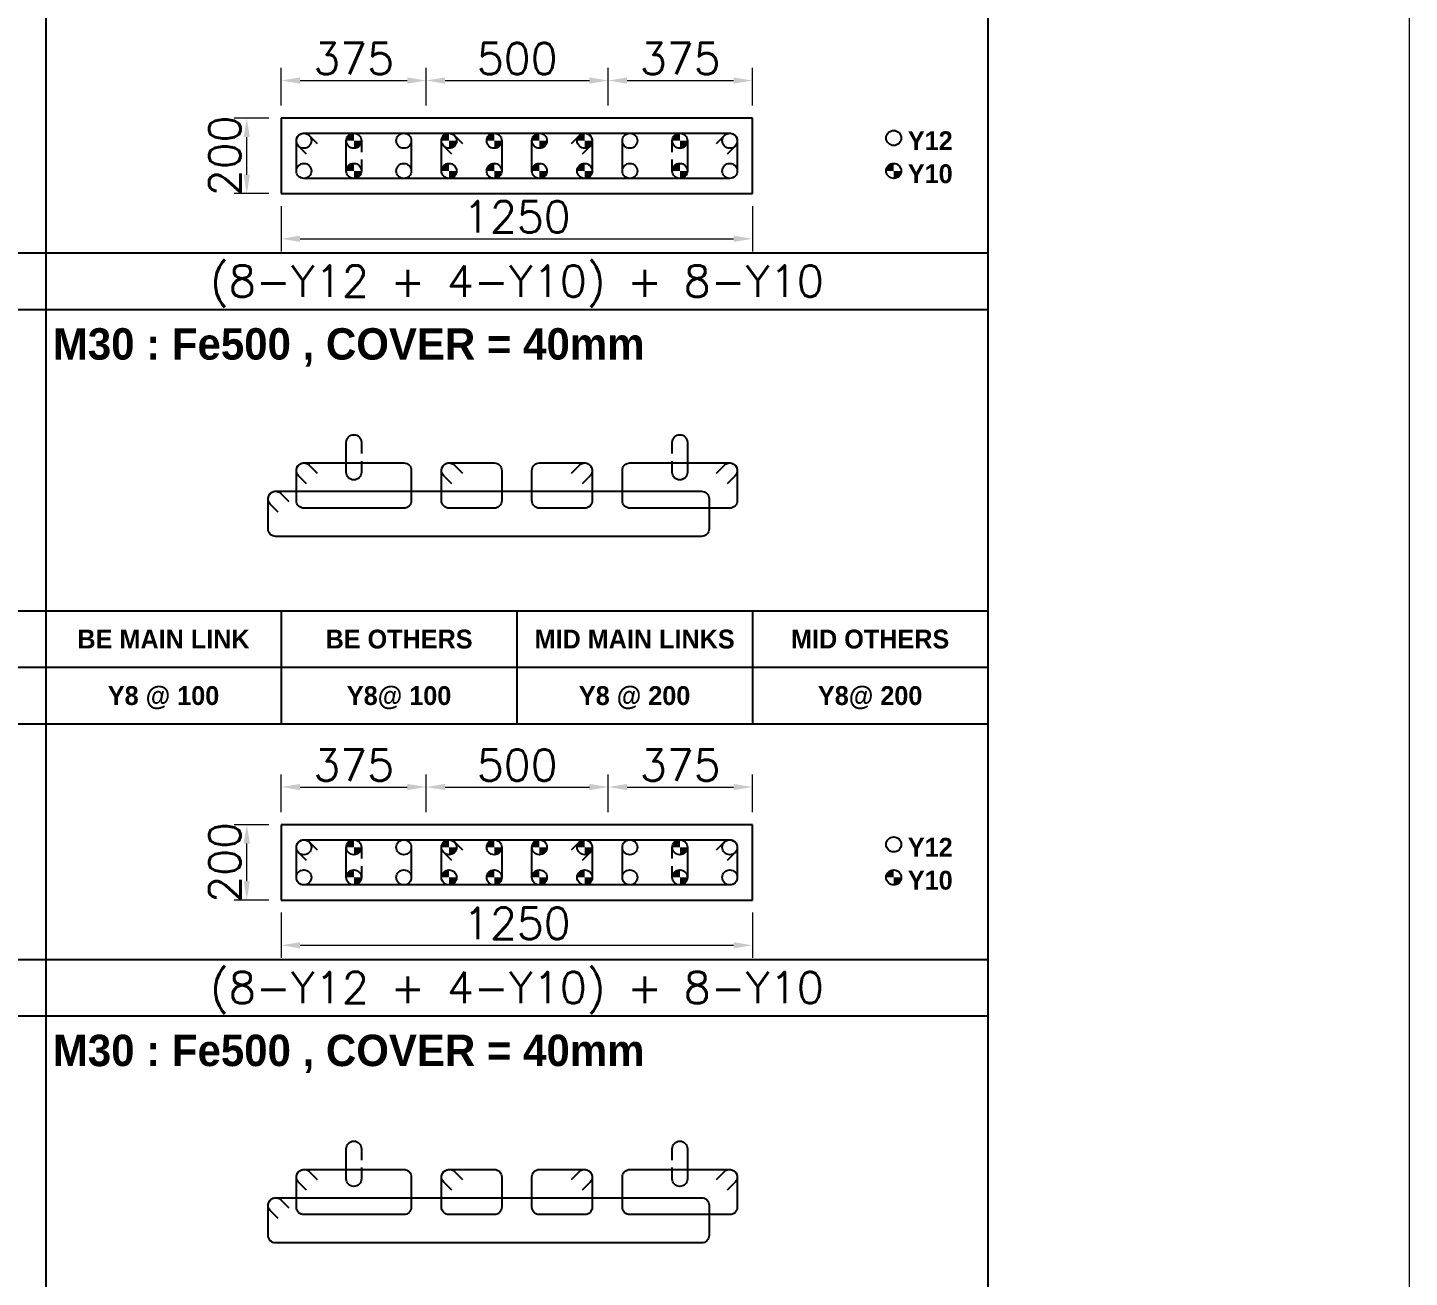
# Model space of a CAD drawing. Header units: millimetres. Extents: x -28707963 to -28231469, y 696001 to 896471.
# Drawn here: x -28253180 to -28242181, y 816339 to 826289 of the extents above; entities that cross this region are included whole.
import ezdxf
from ezdxf.enums import TextEntityAlignment as Align

# ---------------------------------------------------------------- set-up
doc = ezdxf.new("R2010")
doc.units = ezdxf.units.MM
doc.header["$MEASUREMENT"] = 0
doc.header["$PDMODE"] = 34
doc.header["$PDSIZE"] = -8
doc.layers.get('0').update_dxf_attribs({"lineweight": 5})
for name, color, linetype in [('09 COL TEXT-SCH', 2, 'Continuous'), ('14 REINF', 6, 'Continuous'), ('22 TABLE FRAME', 5, 'Continuous'), ('23 STIRRUPS', 5, 'Continuous'), ('TEXT', 4, 'Continuous')]:
    doc.layers.add(name, color=color, linetype=linetype)
doc.layers.add('19 COLUMN', color=1, linetype='Continuous', lineweight=25)
doc.styles.add('adani bold', font='')
doc.styles.add('ROMANS', font='simplex.shx')
doc.styles.get('adani bold').set_extended_font_data('Adani Bold', bold=True)
doc.dimstyles.new('D 50', dxfattribs={"dimscale": 100, "dimtxt": 3, "dimasz": 1.5, "dimexe": 1, "dimexo": 1, "dimgap": 0.5, "dimtad": 1, "dimdec": 0, "dimdsep": 46, "dimtxsty": 'ROMANS', "dimcen": 2.5, "dimclrd": 5, "dimclre": 5, "dimclrt": 4, "dimadec": 0, "dimazin": 0, "dimtfac": 1, "dimtdec": 0, "dimtmove": 0, "dimatfit": 3, "dimfxl": 1, "dimlwd": 0, "dimlwe": 0, "dimarcsym": 0})

# ---------------------------------------------------------------- blocks, each defined once
blk = doc.blocks.new('*D522')
at = {"color": 5, "lineweight": 0, "transparency": 16777216}
for p, q in [((-28251161, 819243), (-28251161, 818883)), ((-28247411, 819243), (-28247411, 818883)), ((-28251011, 818983), (-28247561, 818983))]:
    blk.add_line(p, q, dxfattribs=at)
at = {"color": 5, "transparency": 16777216}
for points in [[(-28251011, 819008), (-28251011, 818958), (-28251161, 818983)], [(-28247561, 818958), (-28247561, 819008), (-28247411, 818983)]]:
    blk.add_solid(points, dxfattribs=at)
at = {"layer": 'Defpoints', "color": 0, "transparency": 16777216}
for p in [(-28251161, 819343), (-28247411, 819343), (-28247411, 818983)]:
    blk.add_point(p, dxfattribs=at)
at = {"color": 4, "transparency": 16777216, "insert": (-28249286, 819158), "char_height": 250, "attachment_point": 5, "style": 'ROMANS'}
blk.add_mtext('1250', dxfattribs=at)
blk = doc.blocks.new('*D523')
at = {"color": 5, "lineweight": 0, "transparency": 16777216}
for p, q in [((-28251161, 824868), (-28251161, 824508)), ((-28247411, 824868), (-28247411, 824508)), ((-28251011, 824608), (-28247561, 824608))]:
    blk.add_line(p, q, dxfattribs=at)
at = {"color": 5, "transparency": 16777216}
for points in [[(-28251011, 824633), (-28251011, 824583), (-28251161, 824608)], [(-28247561, 824583), (-28247561, 824633), (-28247411, 824608)]]:
    blk.add_solid(points, dxfattribs=at)
at = {"layer": 'Defpoints', "color": 0, "transparency": 16777216}
for p in [(-28251161, 824968), (-28247411, 824968), (-28247411, 824608)]:
    blk.add_point(p, dxfattribs=at)
at = {"color": 4, "transparency": 16777216, "insert": (-28249286, 824783), "char_height": 250, "attachment_point": 5, "style": 'ROMANS'}
blk.add_mtext('1250', dxfattribs=at)
blk = doc.blocks.new('*D202')
at = {"color": 5, "lineweight": 0, "transparency": 16777216}
for p, q in [((-28251261, 819943), (-28251536, 819943)), ((-28251436, 819493), (-28251436, 819793)), ((-28251261, 819343), (-28251536, 819343))]:
    blk.add_line(p, q, dxfattribs=at)
at = {"color": 5, "transparency": 16777216}
for points in [[(-28251411, 819793), (-28251461, 819793), (-28251436, 819943)], [(-28251461, 819493), (-28251411, 819493), (-28251436, 819343)]]:
    blk.add_solid(points, dxfattribs=at)
at = {"layer": 'Defpoints', "color": 0, "transparency": 16777216}
for p in [(-28251436, 819943), (-28251161, 819943), (-28251161, 819343)]:
    blk.add_point(p, dxfattribs=at)
at = {"color": 4, "transparency": 16777216, "insert": (-28251611, 819643), "char_height": 250, "attachment_point": 5, "rotation": 90, "style": 'ROMANS'}
blk.add_mtext('200', dxfattribs=at)
blk = doc.blocks.new('*D203')
at = {"color": 5, "lineweight": 0, "transparency": 16777216}
for p, q in [((-28251161, 820043), (-28251161, 820343)), ((-28250008, 820043), (-28250008, 820343)), ((-28251011, 820243), (-28250158, 820243))]:
    blk.add_line(p, q, dxfattribs=at)
at = {"color": 5, "transparency": 16777216}
for points in [[(-28251011, 820268), (-28251011, 820218), (-28251161, 820243)], [(-28250158, 820218), (-28250158, 820268), (-28250008, 820243)]]:
    blk.add_solid(points, dxfattribs=at)
at = {"layer": 'Defpoints', "color": 0, "transparency": 16777216}
for p in [(-28250008, 820243), (-28251161, 819943), (-28250008, 819943)]:
    blk.add_point(p, dxfattribs=at)
at = {"color": 4, "transparency": 16777216, "insert": (-28250585, 820418), "char_height": 250, "attachment_point": 5, "style": 'ROMANS'}
blk.add_mtext('375', dxfattribs=at)
blk = doc.blocks.new('*D204')
at = {"color": 5, "lineweight": 0, "transparency": 16777216}
for p, q in [((-28250008, 820043), (-28250008, 820343)), ((-28248558, 820043), (-28248558, 820343)), ((-28249858, 820243), (-28248708, 820243))]:
    blk.add_line(p, q, dxfattribs=at)
at = {"color": 5, "transparency": 16777216}
for points in [[(-28249858, 820268), (-28249858, 820218), (-28250008, 820243)], [(-28248708, 820218), (-28248708, 820268), (-28248558, 820243)]]:
    blk.add_solid(points, dxfattribs=at)
at = {"layer": 'Defpoints', "color": 0, "transparency": 16777216}
for p in [(-28248558, 820243), (-28250008, 819943), (-28248558, 819943)]:
    blk.add_point(p, dxfattribs=at)
at = {"color": 4, "transparency": 16777216, "insert": (-28249283, 820418), "char_height": 250, "attachment_point": 5, "style": 'ROMANS'}
blk.add_mtext('500', dxfattribs=at)
blk = doc.blocks.new('*D205')
at = {"color": 5, "lineweight": 0, "transparency": 16777216}
for p, q in [((-28248558, 820043), (-28248558, 820343)), ((-28247411, 820043), (-28247411, 820343)), ((-28248408, 820243), (-28247561, 820243))]:
    blk.add_line(p, q, dxfattribs=at)
at = {"color": 5, "transparency": 16777216}
for points in [[(-28248408, 820268), (-28248408, 820218), (-28248558, 820243)], [(-28247561, 820218), (-28247561, 820268), (-28247411, 820243)]]:
    blk.add_solid(points, dxfattribs=at)
at = {"layer": 'Defpoints', "color": 0, "transparency": 16777216}
for p in [(-28247411, 820243), (-28248558, 819943), (-28247411, 819943)]:
    blk.add_point(p, dxfattribs=at)
at = {"color": 4, "transparency": 16777216, "insert": (-28247985, 820418), "char_height": 250, "attachment_point": 5, "style": 'ROMANS'}
blk.add_mtext('375', dxfattribs=at)
blk = doc.blocks.new('*D206')
at = {"color": 5, "lineweight": 0, "transparency": 16777216}
for p, q in [((-28251261, 825568), (-28251536, 825568)), ((-28251436, 825118), (-28251436, 825418)), ((-28251261, 824968), (-28251536, 824968))]:
    blk.add_line(p, q, dxfattribs=at)
at = {"color": 5, "transparency": 16777216}
for points in [[(-28251411, 825418), (-28251461, 825418), (-28251436, 825568)], [(-28251461, 825118), (-28251411, 825118), (-28251436, 824968)]]:
    blk.add_solid(points, dxfattribs=at)
at = {"layer": 'Defpoints', "color": 0, "transparency": 16777216}
for p in [(-28251436, 825568), (-28251161, 825568), (-28251161, 824968)]:
    blk.add_point(p, dxfattribs=at)
at = {"color": 4, "transparency": 16777216, "insert": (-28251611, 825268), "char_height": 250, "attachment_point": 5, "rotation": 90, "style": 'ROMANS'}
blk.add_mtext('200', dxfattribs=at)
blk = doc.blocks.new('*D207')
at = {"color": 5, "lineweight": 0, "transparency": 16777216}
for p, q in [((-28251161, 825668), (-28251161, 825968)), ((-28250008, 825668), (-28250008, 825968)), ((-28251011, 825868), (-28250158, 825868))]:
    blk.add_line(p, q, dxfattribs=at)
at = {"color": 5, "transparency": 16777216}
for points in [[(-28251011, 825893), (-28251011, 825843), (-28251161, 825868)], [(-28250158, 825843), (-28250158, 825893), (-28250008, 825868)]]:
    blk.add_solid(points, dxfattribs=at)
at = {"layer": 'Defpoints', "color": 0, "transparency": 16777216}
for p in [(-28250008, 825868), (-28251161, 825568), (-28250008, 825568)]:
    blk.add_point(p, dxfattribs=at)
at = {"color": 4, "transparency": 16777216, "insert": (-28250585, 826043), "char_height": 250, "attachment_point": 5, "style": 'ROMANS'}
blk.add_mtext('375', dxfattribs=at)
blk = doc.blocks.new('*D208')
at = {"color": 5, "lineweight": 0, "transparency": 16777216}
for p, q in [((-28250008, 825668), (-28250008, 825968)), ((-28248558, 825668), (-28248558, 825968)), ((-28249858, 825868), (-28248708, 825868))]:
    blk.add_line(p, q, dxfattribs=at)
at = {"color": 5, "transparency": 16777216}
for points in [[(-28249858, 825893), (-28249858, 825843), (-28250008, 825868)], [(-28248708, 825843), (-28248708, 825893), (-28248558, 825868)]]:
    blk.add_solid(points, dxfattribs=at)
at = {"layer": 'Defpoints', "color": 0, "transparency": 16777216}
for p in [(-28248558, 825868), (-28250008, 825568), (-28248558, 825568)]:
    blk.add_point(p, dxfattribs=at)
at = {"color": 4, "transparency": 16777216, "insert": (-28249283, 826043), "char_height": 250, "attachment_point": 5, "style": 'ROMANS'}
blk.add_mtext('500', dxfattribs=at)
blk = doc.blocks.new('*D209')
at = {"color": 5, "lineweight": 0, "transparency": 16777216}
for p, q in [((-28248558, 825668), (-28248558, 825968)), ((-28247411, 825668), (-28247411, 825968)), ((-28248408, 825868), (-28247561, 825868))]:
    blk.add_line(p, q, dxfattribs=at)
at = {"color": 5, "transparency": 16777216}
for points in [[(-28248408, 825893), (-28248408, 825843), (-28248558, 825868)], [(-28247561, 825843), (-28247561, 825893), (-28247411, 825868)]]:
    blk.add_solid(points, dxfattribs=at)
at = {"layer": 'Defpoints', "color": 0, "transparency": 16777216}
for p in [(-28247411, 825868), (-28248558, 825568), (-28247411, 825568)]:
    blk.add_point(p, dxfattribs=at)
at = {"color": 4, "transparency": 16777216, "insert": (-28247985, 826043), "char_height": 250, "attachment_point": 5, "style": 'ROMANS'}
blk.add_mtext('375', dxfattribs=at)

msp = doc.modelspace()

# ---------------------------------------------------------------- hatches: boundary and pattern name
at = {"layer": '14 REINF'}
h = msp.add_hatch(color=6, dxfattribs=at)
edge = h.paths.add_edge_path(flags=0)
edge.add_line((-28250643.6, 825388.4), (-28250583.6, 825388.4))
edge.add_line((-28250583.6, 825388.4), (-28250583.6, 825448.4))
edge.add_arc((-28250583.6, 825388.4), 60, 90, 180)
edge = h.paths.add_edge_path(flags=0)
edge.add_line((-28250523.6, 825388.4), (-28250583.6, 825388.4))
edge.add_line((-28250583.6, 825388.4), (-28250583.6, 825328.4))
edge.add_arc((-28250583.6, 825388.4), 60, 270, 360)
h = msp.add_hatch(color=6, dxfattribs=at)
edge = h.paths.add_edge_path(flags=0)
edge.add_line((-28249886.1, 825388.4), (-28249826.1, 825388.4))
edge.add_line((-28249826.1, 825388.4), (-28249826.1, 825448.4))
edge.add_arc((-28249826.1, 825388.4), 60, 90, 180)
edge = h.paths.add_edge_path(flags=0)
edge.add_line((-28249766.1, 825388.4), (-28249826.1, 825388.4))
edge.add_line((-28249826.1, 825388.4), (-28249826.1, 825328.4))
edge.add_arc((-28249826.1, 825388.4), 60, 270, 360)
h = msp.add_hatch(color=6, dxfattribs=at)
edge = h.paths.add_edge_path(flags=0)
edge.add_line((-28249526.1, 825388.4), (-28249466.1, 825388.4))
edge.add_line((-28249466.1, 825388.4), (-28249466.1, 825448.4))
edge.add_arc((-28249466.1, 825388.4), 60, 90, 180)
edge = h.paths.add_edge_path(flags=0)
edge.add_line((-28249406.1, 825388.4), (-28249466.1, 825388.4))
edge.add_line((-28249466.1, 825388.4), (-28249466.1, 825328.4))
edge.add_arc((-28249466.1, 825388.4), 60, 270, 360)
h = msp.add_hatch(color=6, dxfattribs=at)
edge = h.paths.add_edge_path(flags=0)
edge.add_line((-28249166.1, 825388.4), (-28249106.1, 825388.4))
edge.add_line((-28249106.1, 825388.4), (-28249106.1, 825448.4))
edge.add_arc((-28249106.1, 825388.4), 60, 90, 180)
edge = h.paths.add_edge_path(flags=0)
edge.add_line((-28249046.1, 825388.4), (-28249106.1, 825388.4))
edge.add_line((-28249106.1, 825388.4), (-28249106.1, 825328.4))
edge.add_arc((-28249106.1, 825388.4), 60, 270, 360)
h = msp.add_hatch(color=6, dxfattribs=at)
edge = h.paths.add_edge_path(flags=0)
edge.add_line((-28248806.1, 825388.4), (-28248746.1, 825388.4))
edge.add_line((-28248746.1, 825388.4), (-28248746.1, 825448.4))
edge.add_arc((-28248746.1, 825388.4), 60, 90, 180)
edge = h.paths.add_edge_path(flags=0)
edge.add_line((-28248686.1, 825388.4), (-28248746.1, 825388.4))
edge.add_line((-28248746.1, 825388.4), (-28248746.1, 825328.4))
edge.add_arc((-28248746.1, 825388.4), 60, 270, 360)
h = msp.add_hatch(color=6, dxfattribs=at)
edge = h.paths.add_edge_path(flags=0)
edge.add_line((-28248048.6, 825388.4), (-28247988.6, 825388.4))
edge.add_line((-28247988.6, 825388.4), (-28247988.6, 825448.4))
edge.add_arc((-28247988.6, 825388.4), 60, 90, 180)
edge = h.paths.add_edge_path(flags=0)
edge.add_line((-28247928.6, 825388.4), (-28247988.6, 825388.4))
edge.add_line((-28247988.6, 825388.4), (-28247988.6, 825328.4))
edge.add_arc((-28247988.6, 825388.4), 60, 270, 360)
h = msp.add_hatch(color=6, dxfattribs=at)
edge = h.paths.add_edge_path(flags=0)
edge.add_line((-28250643.6, 825148.4), (-28250583.6, 825148.4))
edge.add_line((-28250583.6, 825148.4), (-28250583.6, 825208.4))
edge.add_arc((-28250583.6, 825148.4), 60, 90, 180)
edge = h.paths.add_edge_path(flags=0)
edge.add_line((-28250523.6, 825148.4), (-28250583.6, 825148.4))
edge.add_line((-28250583.6, 825148.4), (-28250583.6, 825088.4))
edge.add_arc((-28250583.6, 825148.4), 60, 270, 360)
h = msp.add_hatch(color=6, dxfattribs=at)
edge = h.paths.add_edge_path(flags=0)
edge.add_line((-28249886.1, 825148.4), (-28249826.1, 825148.4))
edge.add_line((-28249826.1, 825148.4), (-28249826.1, 825208.4))
edge.add_arc((-28249826.1, 825148.4), 60, 90, 180)
edge = h.paths.add_edge_path(flags=0)
edge.add_line((-28249766.1, 825148.4), (-28249826.1, 825148.4))
edge.add_line((-28249826.1, 825148.4), (-28249826.1, 825088.4))
edge.add_arc((-28249826.1, 825148.4), 60, 270, 360)
h = msp.add_hatch(color=6, dxfattribs=at)
edge = h.paths.add_edge_path(flags=0)
edge.add_line((-28249526.1, 825148.4), (-28249466.1, 825148.4))
edge.add_line((-28249466.1, 825148.4), (-28249466.1, 825208.4))
edge.add_arc((-28249466.1, 825148.4), 60, 90, 180)
edge = h.paths.add_edge_path(flags=0)
edge.add_line((-28249406.1, 825148.4), (-28249466.1, 825148.4))
edge.add_line((-28249466.1, 825148.4), (-28249466.1, 825088.4))
edge.add_arc((-28249466.1, 825148.4), 60, 270, 360)
h = msp.add_hatch(color=6, dxfattribs=at)
edge = h.paths.add_edge_path(flags=0)
edge.add_line((-28249166.1, 825148.4), (-28249106.1, 825148.4))
edge.add_line((-28249106.1, 825148.4), (-28249106.1, 825208.4))
edge.add_arc((-28249106.1, 825148.4), 60, 90, 180)
edge = h.paths.add_edge_path(flags=0)
edge.add_line((-28249046.1, 825148.4), (-28249106.1, 825148.4))
edge.add_line((-28249106.1, 825148.4), (-28249106.1, 825088.4))
edge.add_arc((-28249106.1, 825148.4), 60, 270, 360)
h = msp.add_hatch(color=6, dxfattribs=at)
edge = h.paths.add_edge_path(flags=0)
edge.add_line((-28248806.1, 825148.4), (-28248746.1, 825148.4))
edge.add_line((-28248746.1, 825148.4), (-28248746.1, 825208.4))
edge.add_arc((-28248746.1, 825148.4), 60, 90, 180)
edge = h.paths.add_edge_path(flags=0)
edge.add_line((-28248686.1, 825148.4), (-28248746.1, 825148.4))
edge.add_line((-28248746.1, 825148.4), (-28248746.1, 825088.4))
edge.add_arc((-28248746.1, 825148.4), 60, 270, 360)
h = msp.add_hatch(color=6, dxfattribs=at)
edge = h.paths.add_edge_path(flags=0)
edge.add_line((-28248048.6, 825148.4), (-28247988.6, 825148.4))
edge.add_line((-28247988.6, 825148.4), (-28247988.6, 825208.4))
edge.add_arc((-28247988.6, 825148.4), 60, 90, 180)
edge = h.paths.add_edge_path(flags=0)
edge.add_line((-28247928.6, 825148.4), (-28247988.6, 825148.4))
edge.add_line((-28247988.6, 825148.4), (-28247988.6, 825088.4))
edge.add_arc((-28247988.6, 825148.4), 60, 270, 360)
h = msp.add_hatch(color=6, dxfattribs=at)
edge = h.paths.add_edge_path(flags=0)
edge.add_line((-28246346.1, 825148.4), (-28246286.1, 825148.4))
edge.add_line((-28246286.1, 825148.4), (-28246286.1, 825208.4))
edge.add_arc((-28246286.1, 825148.4), 60, 90, 180)
edge = h.paths.add_edge_path(flags=0)
edge.add_line((-28246226.1, 825148.4), (-28246286.1, 825148.4))
edge.add_line((-28246286.1, 825148.4), (-28246286.1, 825088.4))
edge.add_arc((-28246286.1, 825148.4), 60, 270, 360)
h = msp.add_hatch(color=6, dxfattribs=at)
edge = h.paths.add_edge_path(flags=0)
edge.add_line((-28250643.6, 819763.4), (-28250583.6, 819763.4))
edge.add_line((-28250583.6, 819763.4), (-28250583.6, 819823.4))
edge.add_arc((-28250583.6, 819763.4), 60, 90, 180)
edge = h.paths.add_edge_path(flags=0)
edge.add_line((-28250523.6, 819763.4), (-28250583.6, 819763.4))
edge.add_line((-28250583.6, 819763.4), (-28250583.6, 819703.4))
edge.add_arc((-28250583.6, 819763.4), 60, 270, 360)
h = msp.add_hatch(color=6, dxfattribs=at)
edge = h.paths.add_edge_path(flags=0)
edge.add_line((-28249886.1, 819763.4), (-28249826.1, 819763.4))
edge.add_line((-28249826.1, 819763.4), (-28249826.1, 819823.4))
edge.add_arc((-28249826.1, 819763.4), 60, 90, 180)
edge = h.paths.add_edge_path(flags=0)
edge.add_line((-28249766.1, 819763.4), (-28249826.1, 819763.4))
edge.add_line((-28249826.1, 819763.4), (-28249826.1, 819703.4))
edge.add_arc((-28249826.1, 819763.4), 60, 270, 360)
h = msp.add_hatch(color=6, dxfattribs=at)
edge = h.paths.add_edge_path(flags=0)
edge.add_line((-28249526.1, 819763.4), (-28249466.1, 819763.4))
edge.add_line((-28249466.1, 819763.4), (-28249466.1, 819823.4))
edge.add_arc((-28249466.1, 819763.4), 60, 90, 180)
edge = h.paths.add_edge_path(flags=0)
edge.add_line((-28249406.1, 819763.4), (-28249466.1, 819763.4))
edge.add_line((-28249466.1, 819763.4), (-28249466.1, 819703.4))
edge.add_arc((-28249466.1, 819763.4), 60, 270, 360)
h = msp.add_hatch(color=6, dxfattribs=at)
edge = h.paths.add_edge_path(flags=0)
edge.add_line((-28249166.1, 819763.4), (-28249106.1, 819763.4))
edge.add_line((-28249106.1, 819763.4), (-28249106.1, 819823.4))
edge.add_arc((-28249106.1, 819763.4), 60, 90, 180)
edge = h.paths.add_edge_path(flags=0)
edge.add_line((-28249046.1, 819763.4), (-28249106.1, 819763.4))
edge.add_line((-28249106.1, 819763.4), (-28249106.1, 819703.4))
edge.add_arc((-28249106.1, 819763.4), 60, 270, 360)
h = msp.add_hatch(color=6, dxfattribs=at)
edge = h.paths.add_edge_path(flags=0)
edge.add_line((-28248806.1, 819763.4), (-28248746.1, 819763.4))
edge.add_line((-28248746.1, 819763.4), (-28248746.1, 819823.4))
edge.add_arc((-28248746.1, 819763.4), 60, 90, 180)
edge = h.paths.add_edge_path(flags=0)
edge.add_line((-28248686.1, 819763.4), (-28248746.1, 819763.4))
edge.add_line((-28248746.1, 819763.4), (-28248746.1, 819703.4))
edge.add_arc((-28248746.1, 819763.4), 60, 270, 360)
h = msp.add_hatch(color=6, dxfattribs=at)
edge = h.paths.add_edge_path(flags=0)
edge.add_line((-28248048.6, 819763.4), (-28247988.6, 819763.4))
edge.add_line((-28247988.6, 819763.4), (-28247988.6, 819823.4))
edge.add_arc((-28247988.6, 819763.4), 60, 90, 180)
edge = h.paths.add_edge_path(flags=0)
edge.add_line((-28247928.6, 819763.4), (-28247988.6, 819763.4))
edge.add_line((-28247988.6, 819763.4), (-28247988.6, 819703.4))
edge.add_arc((-28247988.6, 819763.4), 60, 270, 360)
h = msp.add_hatch(color=6, dxfattribs=at)
edge = h.paths.add_edge_path(flags=0)
edge.add_line((-28250643.6, 819523.4), (-28250583.6, 819523.4))
edge.add_line((-28250583.6, 819523.4), (-28250583.6, 819583.4))
edge.add_arc((-28250583.6, 819523.4), 60, 90, 180)
edge = h.paths.add_edge_path(flags=0)
edge.add_line((-28250523.6, 819523.4), (-28250583.6, 819523.4))
edge.add_line((-28250583.6, 819523.4), (-28250583.6, 819463.4))
edge.add_arc((-28250583.6, 819523.4), 60, 270, 360)
h = msp.add_hatch(color=6, dxfattribs=at)
edge = h.paths.add_edge_path(flags=0)
edge.add_line((-28249886.1, 819523.4), (-28249826.1, 819523.4))
edge.add_line((-28249826.1, 819523.4), (-28249826.1, 819583.4))
edge.add_arc((-28249826.1, 819523.4), 60, 90, 180)
edge = h.paths.add_edge_path(flags=0)
edge.add_line((-28249766.1, 819523.4), (-28249826.1, 819523.4))
edge.add_line((-28249826.1, 819523.4), (-28249826.1, 819463.4))
edge.add_arc((-28249826.1, 819523.4), 60, 270, 360)
h = msp.add_hatch(color=6, dxfattribs=at)
edge = h.paths.add_edge_path(flags=0)
edge.add_line((-28249526.1, 819523.4), (-28249466.1, 819523.4))
edge.add_line((-28249466.1, 819523.4), (-28249466.1, 819583.4))
edge.add_arc((-28249466.1, 819523.4), 60, 90, 180)
edge = h.paths.add_edge_path(flags=0)
edge.add_line((-28249406.1, 819523.4), (-28249466.1, 819523.4))
edge.add_line((-28249466.1, 819523.4), (-28249466.1, 819463.4))
edge.add_arc((-28249466.1, 819523.4), 60, 270, 360)
h = msp.add_hatch(color=6, dxfattribs=at)
edge = h.paths.add_edge_path(flags=0)
edge.add_line((-28249166.1, 819523.4), (-28249106.1, 819523.4))
edge.add_line((-28249106.1, 819523.4), (-28249106.1, 819583.4))
edge.add_arc((-28249106.1, 819523.4), 60, 90, 180)
edge = h.paths.add_edge_path(flags=0)
edge.add_line((-28249046.1, 819523.4), (-28249106.1, 819523.4))
edge.add_line((-28249106.1, 819523.4), (-28249106.1, 819463.4))
edge.add_arc((-28249106.1, 819523.4), 60, 270, 360)
h = msp.add_hatch(color=6, dxfattribs=at)
edge = h.paths.add_edge_path(flags=0)
edge.add_line((-28248806.1, 819523.4), (-28248746.1, 819523.4))
edge.add_line((-28248746.1, 819523.4), (-28248746.1, 819583.4))
edge.add_arc((-28248746.1, 819523.4), 60, 90, 180)
edge = h.paths.add_edge_path(flags=0)
edge.add_line((-28248686.1, 819523.4), (-28248746.1, 819523.4))
edge.add_line((-28248746.1, 819523.4), (-28248746.1, 819463.4))
edge.add_arc((-28248746.1, 819523.4), 60, 270, 360)
h = msp.add_hatch(color=6, dxfattribs=at)
edge = h.paths.add_edge_path(flags=0)
edge.add_line((-28248048.6, 819523.4), (-28247988.6, 819523.4))
edge.add_line((-28247988.6, 819523.4), (-28247988.6, 819583.4))
edge.add_arc((-28247988.6, 819523.4), 60, 90, 180)
edge = h.paths.add_edge_path(flags=0)
edge.add_line((-28247928.6, 819523.4), (-28247988.6, 819523.4))
edge.add_line((-28247988.6, 819523.4), (-28247988.6, 819463.4))
edge.add_arc((-28247988.6, 819523.4), 60, 270, 360)
h = msp.add_hatch(color=6, dxfattribs=at)
edge = h.paths.add_edge_path(flags=0)
edge.add_line((-28246346.1, 819523.4), (-28246286.1, 819523.4))
edge.add_line((-28246286.1, 819523.4), (-28246286.1, 819583.4))
edge.add_arc((-28246286.1, 819523.4), 60, 90, 180)
edge = h.paths.add_edge_path(flags=0)
edge.add_line((-28246226.1, 819523.4), (-28246286.1, 819523.4))
edge.add_line((-28246286.1, 819523.4), (-28246286.1, 819463.4))
edge.add_arc((-28246286.1, 819523.4), 60, 270, 360)

# ---------------------------------------------------------------- linework, layer by layer
msp.add_lwpolyline([(-28341538.8, 788796.2), (-28242181.2, 788796.2), (-28242181.2, 874671.2), (-28341538.8, 874671.2)], close=True)
at = {"layer": '14 REINF', "color": 6}
for centre in [(-28250981.1, 825388.4), (-28250583.6, 825388.4), (-28250186.1, 825388.4), (-28249826.1, 825388.4), (-28249466.1, 825388.4), (-28249106.1, 825388.4), (-28248746.1, 825388.4), (-28248386.1, 825388.4), (-28247988.6, 825388.4), (-28247591.1, 825388.4), (-28246286.1, 825410.9), (-28250981.1, 825148.4), (-28250583.6, 825148.4), (-28250186.1, 825148.4), (-28249826.1, 825148.4), (-28249466.1, 825148.4), (-28249106.1, 825148.4), (-28248746.1, 825148.4), (-28248386.1, 825148.4), (-28247988.6, 825148.4), (-28247591.1, 825148.4), (-28246286.1, 825148.4), (-28250981.1, 819763.4), (-28250583.6, 819763.4), (-28250186.1, 819763.4), (-28249826.1, 819763.4), (-28249466.1, 819763.4), (-28249106.1, 819763.4), (-28248746.1, 819763.4), (-28248386.1, 819763.4), (-28247988.6, 819763.4), (-28247591.1, 819763.4), (-28246286.1, 819785.9), (-28250981.1, 819523.4), (-28250583.6, 819523.4), (-28250186.1, 819523.4), (-28249826.1, 819523.4), (-28249466.1, 819523.4), (-28249106.1, 819523.4), (-28248746.1, 819523.4), (-28248386.1, 819523.4), (-28247988.6, 819523.4), (-28247591.1, 819523.4), (-28246286.1, 819523.4)]:
    msp.add_circle(centre, 60, dxfattribs=at)
at = {"layer": '19 COLUMN', "color": 4}
for points in [[(-28247411.1, 825568.4), (-28251161.1, 825568.4)], [(-28251161.1, 825568.4), (-28251161.1, 824968.4)], [(-28247411.1, 824968.4), (-28247411.1, 825568.4)], [(-28251161.1, 824968.4), (-28247411.1, 824968.4)], [(-28247411.1, 819943.4), (-28251161.1, 819943.4)], [(-28251161.1, 819943.4), (-28251161.1, 819343.4)], [(-28247411.1, 819343.4), (-28247411.1, 819943.4)], [(-28251161.1, 819343.4), (-28247411.1, 819343.4)]]:
    msp.add_lwpolyline(points, dxfattribs=at)
at = {"layer": '22 TABLE FRAME', "color": 5, "linetype": 'Continuous'}
for p, q in [((-28253036.1, 863421.2), (-28253036.1, 788796.2)), ((-28245536.1, 863421.2), (-28245536.1, 788796.2)), ((-28330286.1, 824496.2), (-28245536.1, 824496.2)), ((-28334786.1, 824046.2), (-28245536.1, 824046.2)), ((-28330286.1, 821646.2), (-28245536.1, 821646.2)), ((-28251161.1, 821646.2), (-28251161.1, 820746.2)), ((-28249286.1, 821646.2), (-28249286.1, 820746.2)), ((-28247411.1, 821646.2), (-28247411.1, 820746.2)), ((-28330286.1, 821196.2), (-28245536.1, 821196.2)), ((-28330286.1, 820746.2), (-28245536.1, 820746.2)), ((-28330286.1, 818871.2), (-28245536.1, 818871.2)), ((-28334786.1, 818421.2), (-28245536.1, 818421.2))]:
    msp.add_line(p, q, dxfattribs=at)
at = {"layer": '23 STIRRUPS', "color": 5}
for points in [[(-28250959.9, 825282.3), (-28251023.5, 825345.9, -0.668178), (-28250981.1, 825448.4), (-28247591.1, 825448.4, -0.4142136), (-28247531.1, 825388.4), (-28247531.1, 825148.4, -0.4142136), (-28247591.1, 825088.4), (-28250981.1, 825088.4, -0.4142136), (-28251041.1, 825148.4), (-28251041.1, 825388.4, -0.6681793), (-28250938.7, 825430.8), (-28250875, 825367.1)], [(-28250959.9, 825282.3), (-28251023.5, 825345.9, -0.668178), (-28250981.1, 825448.4), (-28250186.1, 825448.4, -0.4142136), (-28250126.1, 825388.4), (-28250126.1, 825148.4, -0.4142136), (-28250186.1, 825088.4), (-28250981.1, 825088.4, -0.4142136), (-28251041.1, 825148.4), (-28251041.1, 825388.4, -0.6681793), (-28250938.7, 825430.8), (-28250875, 825367.1)], [(-28250523.6, 825238.4), (-28250523.6, 825148.4, -1), (-28250643.6, 825148.4), (-28250643.6, 825388.4, -1), (-28250523.6, 825388.4), (-28250523.6, 825298.4)], [(-28249804.9, 825282.3), (-28249868.5, 825345.9, -0.668178), (-28249826.1, 825448.4), (-28249466.1, 825448.4, -0.4142136), (-28249406.1, 825388.4), (-28249406.1, 825148.4, -0.4142136), (-28249466.1, 825088.4), (-28249826.1, 825088.4, -0.4142136), (-28249886.1, 825148.4), (-28249886.1, 825388.4, -0.6681793), (-28249783.7, 825430.8), (-28249720, 825367.1)], [(-28248852.2, 825367.1), (-28248788.5, 825430.8, -0.6681793), (-28248686.1, 825388.4), (-28248686.1, 825148.4, -0.4142136), (-28248746.1, 825088.4), (-28249106.1, 825088.4, -0.4142136), (-28249166.1, 825148.4), (-28249166.1, 825388.4, -0.4142136), (-28249106.1, 825448.4), (-28248746.1, 825448.4, -0.668178), (-28248703.7, 825345.9), (-28248767.3, 825282.3)], [(-28247697.2, 825367.1), (-28247633.5, 825430.8, -0.6681793), (-28247531.1, 825388.4), (-28247531.1, 825148.4, -0.4142136), (-28247591.1, 825088.4), (-28248386.1, 825088.4, -0.4142136), (-28248446.1, 825148.4), (-28248446.1, 825388.4, -0.4142136), (-28248386.1, 825448.4), (-28247591.1, 825448.4, -0.668178), (-28247548.7, 825345.9), (-28247612.3, 825282.3)], [(-28248048.6, 825298.4), (-28248048.6, 825388.4, -1), (-28247928.6, 825388.4), (-28247928.6, 825148.4, -1), (-28248048.6, 825148.4), (-28248048.6, 825238.4)], [(-28250523.6, 822838.4), (-28250523.6, 822748.4, -1), (-28250643.6, 822748.4), (-28250643.6, 822988.4, -1), (-28250523.6, 822988.4), (-28250523.6, 822898.4)], [(-28248048.6, 822898.4), (-28248048.6, 822988.4, -1), (-28247928.6, 822988.4), (-28247928.6, 822748.4, -1), (-28248048.6, 822748.4), (-28248048.6, 822838.4)], [(-28250959.9, 822657.3), (-28251023.5, 822720.9, -0.668178), (-28250981.1, 822823.4), (-28250186.1, 822823.4, -0.4142136), (-28250126.1, 822763.4), (-28250126.1, 822523.4, -0.4142136), (-28250186.1, 822463.4), (-28250981.1, 822463.4, -0.4142136), (-28251041.1, 822523.4), (-28251041.1, 822763.4, -0.6681793), (-28250938.7, 822805.8), (-28250875, 822742.1)], [(-28249804.9, 822657.3), (-28249868.5, 822720.9, -0.668178), (-28249826.1, 822823.4), (-28249466.1, 822823.4, -0.4142136), (-28249406.1, 822763.4), (-28249406.1, 822523.4, -0.4142136), (-28249466.1, 822463.4), (-28249826.1, 822463.4, -0.4142136), (-28249886.1, 822523.4), (-28249886.1, 822763.4, -0.6681793), (-28249783.7, 822805.8), (-28249720, 822742.1)], [(-28248852.2, 822742.1), (-28248788.5, 822805.8, -0.6681793), (-28248686.1, 822763.4), (-28248686.1, 822523.4, -0.4142136), (-28248746.1, 822463.4), (-28249106.1, 822463.4, -0.4142136), (-28249166.1, 822523.4), (-28249166.1, 822763.4, -0.4142136), (-28249106.1, 822823.4), (-28248746.1, 822823.4, -0.668178), (-28248703.7, 822720.9), (-28248767.3, 822657.3)], [(-28247697.2, 822742.1), (-28247633.5, 822805.8, -0.6681793), (-28247531.1, 822763.4), (-28247531.1, 822523.4, -0.4142136), (-28247591.1, 822463.4), (-28248386.1, 822463.4, -0.4142136), (-28248446.1, 822523.4), (-28248446.1, 822763.4, -0.4142136), (-28248386.1, 822823.4), (-28247591.1, 822823.4, -0.668178), (-28247548.7, 822720.9), (-28247612.3, 822657.3)], [(-28251184.9, 822432.3), (-28251248.5, 822495.9, -0.668178), (-28251206.1, 822598.4), (-28247816.1, 822598.4, -0.4142136), (-28247756.1, 822538.4), (-28247756.1, 822298.4, -0.4142136), (-28247816.1, 822238.4), (-28251206.1, 822238.4, -0.4142136), (-28251266.1, 822298.4), (-28251266.1, 822538.4, -0.6681793), (-28251163.7, 822580.8), (-28251100, 822517.1)], [(-28250959.9, 819657.3), (-28251023.5, 819720.9, -0.668178), (-28250981.1, 819823.4), (-28247591.1, 819823.4, -0.4142136), (-28247531.1, 819763.4), (-28247531.1, 819523.4, -0.4142136), (-28247591.1, 819463.4), (-28250981.1, 819463.4, -0.4142136), (-28251041.1, 819523.4), (-28251041.1, 819763.4, -0.6681793), (-28250938.7, 819805.8), (-28250875, 819742.1)], [(-28250959.9, 819657.3), (-28251023.5, 819720.9, -0.668178), (-28250981.1, 819823.4), (-28250186.1, 819823.4, -0.4142136), (-28250126.1, 819763.4), (-28250126.1, 819523.4, -0.4142136), (-28250186.1, 819463.4), (-28250981.1, 819463.4, -0.4142136), (-28251041.1, 819523.4), (-28251041.1, 819763.4, -0.6681793), (-28250938.7, 819805.8), (-28250875, 819742.1)], [(-28250523.6, 819613.4), (-28250523.6, 819523.4, -1), (-28250643.6, 819523.4), (-28250643.6, 819763.4, -1), (-28250523.6, 819763.4), (-28250523.6, 819673.4)], [(-28249804.9, 819657.3), (-28249868.5, 819720.9, -0.668178), (-28249826.1, 819823.4), (-28249466.1, 819823.4, -0.4142136), (-28249406.1, 819763.4), (-28249406.1, 819523.4, -0.4142136), (-28249466.1, 819463.4), (-28249826.1, 819463.4, -0.4142136), (-28249886.1, 819523.4), (-28249886.1, 819763.4, -0.6681793), (-28249783.7, 819805.8), (-28249720, 819742.1)], [(-28248852.2, 819742.1), (-28248788.5, 819805.8, -0.6681793), (-28248686.1, 819763.4), (-28248686.1, 819523.4, -0.4142136), (-28248746.1, 819463.4), (-28249106.1, 819463.4, -0.4142136), (-28249166.1, 819523.4), (-28249166.1, 819763.4, -0.4142136), (-28249106.1, 819823.4), (-28248746.1, 819823.4, -0.668178), (-28248703.7, 819720.9), (-28248767.3, 819657.3)], [(-28247697.2, 819742.1), (-28247633.5, 819805.8, -0.6681793), (-28247531.1, 819763.4), (-28247531.1, 819523.4, -0.4142136), (-28247591.1, 819463.4), (-28248386.1, 819463.4, -0.4142136), (-28248446.1, 819523.4), (-28248446.1, 819763.4, -0.4142136), (-28248386.1, 819823.4), (-28247591.1, 819823.4, -0.668178), (-28247548.7, 819720.9), (-28247612.3, 819657.3)], [(-28248048.6, 819673.4), (-28248048.6, 819763.4, -1), (-28247928.6, 819763.4), (-28247928.6, 819523.4, -1), (-28248048.6, 819523.4), (-28248048.6, 819613.4)], [(-28250523.6, 817213.4), (-28250523.6, 817123.4, -1), (-28250643.6, 817123.4), (-28250643.6, 817363.4, -1), (-28250523.6, 817363.4), (-28250523.6, 817273.4)], [(-28248048.6, 817273.4), (-28248048.6, 817363.4, -1), (-28247928.6, 817363.4), (-28247928.6, 817123.4, -1), (-28248048.6, 817123.4), (-28248048.6, 817213.4)], [(-28250959.9, 817032.3), (-28251023.5, 817095.9, -0.668178), (-28250981.1, 817198.4), (-28250186.1, 817198.4, -0.4142136), (-28250126.1, 817138.4), (-28250126.1, 816898.4, -0.4142136), (-28250186.1, 816838.4), (-28250981.1, 816838.4, -0.4142136), (-28251041.1, 816898.4), (-28251041.1, 817138.4, -0.6681793), (-28250938.7, 817180.8), (-28250875, 817117.1)], [(-28249804.9, 817032.3), (-28249868.5, 817095.9, -0.668178), (-28249826.1, 817198.4), (-28249466.1, 817198.4, -0.4142136), (-28249406.1, 817138.4), (-28249406.1, 816898.4, -0.4142136), (-28249466.1, 816838.4), (-28249826.1, 816838.4, -0.4142136), (-28249886.1, 816898.4), (-28249886.1, 817138.4, -0.6681793), (-28249783.7, 817180.8), (-28249720, 817117.1)], [(-28248852.2, 817117.1), (-28248788.5, 817180.8, -0.6681793), (-28248686.1, 817138.4), (-28248686.1, 816898.4, -0.4142136), (-28248746.1, 816838.4), (-28249106.1, 816838.4, -0.4142136), (-28249166.1, 816898.4), (-28249166.1, 817138.4, -0.4142136), (-28249106.1, 817198.4), (-28248746.1, 817198.4, -0.668178), (-28248703.7, 817095.9), (-28248767.3, 817032.3)], [(-28247697.2, 817117.1), (-28247633.5, 817180.8, -0.6681793), (-28247531.1, 817138.4), (-28247531.1, 816898.4, -0.4142136), (-28247591.1, 816838.4), (-28248386.1, 816838.4, -0.4142136), (-28248446.1, 816898.4), (-28248446.1, 817138.4, -0.4142136), (-28248386.1, 817198.4), (-28247591.1, 817198.4, -0.668178), (-28247548.7, 817095.9), (-28247612.3, 817032.3)], [(-28251184.9, 816807.3), (-28251248.5, 816870.9, -0.668178), (-28251206.1, 816973.4), (-28247816.1, 816973.4, -0.4142136), (-28247756.1, 816913.4), (-28247756.1, 816673.4, -0.4142136), (-28247816.1, 816613.4), (-28251206.1, 816613.4, -0.4142136), (-28251266.1, 816673.4), (-28251266.1, 816913.4, -0.6681793), (-28251163.7, 816955.8), (-28251100, 816892.1)]]:
    msp.add_lwpolyline(points, format="xyb", dxfattribs=at)

# ---------------------------------------------------------------- texts
at = {"layer": '09 COL TEXT-SCH', "color": 3, "linetype": 'Continuous', "style": 'ROMANS'}
for p in [(-28249286.1, 824271.2), (-28249286.1, 818646.2)]:
    msp.add_text('(8-Y12 + 4-Y10) + 8-Y10', height=250, dxfattribs=at).set_placement(p, align=Align.MIDDLE_CENTER)
at = {"layer": 'TEXT', "style": 'adani bold'}
for s, p in [('Y12', (-28246173.6, 825388.7)), ('Y10', (-28246173.6, 825126.2)), ('Y12', (-28246173.6, 819763.7)), ('Y10', (-28246173.6, 819501.2))]:
    msp.add_text(s, height=150, dxfattribs=at).set_placement(p, align=Align.MIDDLE_LEFT)
at = {"layer": 'TEXT', "lineweight": 40, "style": 'adani bold'}
for p in [(-28252979.8, 823646.2), (-28252979.8, 818021.2)]:
    msp.add_text('M30 : Fe500 , COVER = 40mm', height=250, dxfattribs=at).set_placement(p)
at = {"layer": 'TEXT', "style": 'adani bold'}
for s, p in [('BE MAIN LINK', (-28252098.6, 821421.2)), ('BE OTHERS', (-28250223.6, 821421.2)), ('MID MAIN LINKS', (-28248348.6, 821421.2)), ('MID OTHERS', (-28246473.6, 821421.2)), ('Y8 @ 100', (-28252098.6, 820971.2)), ('Y8@ 100', (-28250223.6, 820971.2)), ('Y8 @ 200', (-28248348.6, 820971.2)), ('Y8@ 200', (-28246473.6, 820971.2))]:
    msp.add_text(s, height=150, dxfattribs=at).set_placement(p, align=Align.MIDDLE_CENTER)

# ---------------------------------------------------------------- dimensions: what is measured, and where the dimension line sits
for p1, p2, distance, text, override, picture, middle in [((-28251161.1, 825568.4), (-28250008.4, 825568.4), 300, '375', {"dimtxt": 2.5, "dimtxsty": 'ROMANS'}, '*D207', (-28250584.8, 826043.4)), ((-28250008.4, 825568.4), (-28248558.4, 825568.4), 300, '500', {"dimtxt": 2.5, "dimtxsty": 'ROMANS'}, '*D208', (-28249283.4, 826043.4)), ((-28248558.4, 825568.4), (-28247411.1, 825568.4), 300, '375', {"dimtxt": 2.5, "dimtxsty": 'ROMANS'}, '*D209', (-28247984.7, 826043.4)), ((-28251161.1, 824968.4), (-28247411.1, 824968.4), -360, '1250', {"dimtxt": 2.5}, '*D523', (-28249286.1, 824783.4)), ((-28251161.1, 819943.4), (-28250008.4, 819943.4), 300, '375', {"dimtxt": 2.5, "dimtxsty": 'ROMANS'}, '*D203', (-28250584.8, 820418.4)), ((-28250008.4, 819943.4), (-28248558.4, 819943.4), 300, '500', {"dimtxt": 2.5, "dimtxsty": 'ROMANS'}, '*D204', (-28249283.4, 820418.4)), ((-28248558.4, 819943.4), (-28247411.1, 819943.4), 300, '375', {"dimtxt": 2.5, "dimtxsty": 'ROMANS'}, '*D205', (-28247984.7, 820418.4)), ((-28251161.1, 819343.4), (-28247411.1, 819343.4), -360, '1250', {"dimtxt": 2.5}, '*D522', (-28249286.1, 819158.4))]:
    dim = msp.add_aligned_dim(p1=p1, p2=p2, distance=distance, text=text, dimstyle='D 50', override=override)
    dim.commit()
    dim.dimension.update_dxf_attribs({"geometry": picture, "text_midpoint": middle})
for base, p1, p2, picture, middle in [((-28251436.1, 825568.4), (-28251161.1, 824968.4), (-28251161.1, 825568.4), '*D206', (-28251436.1, 825268.4)), ((-28251436.1, 819943.4), (-28251161.1, 819343.4), (-28251161.1, 819943.4), '*D202', (-28251436.1, 819643.4))]:
    dim = msp.add_linear_dim(base=base, p1=p1, p2=p2, angle=90, text='200', dimstyle='D 50', override={"dimtxt": 2.5, "dimtxsty": 'ROMANS'})
    dim.commit()
    dim.dimension.update_dxf_attribs({"geometry": picture, "text_midpoint": middle, "dimtype": 161})

doc.saveas('drawing.dxf')
